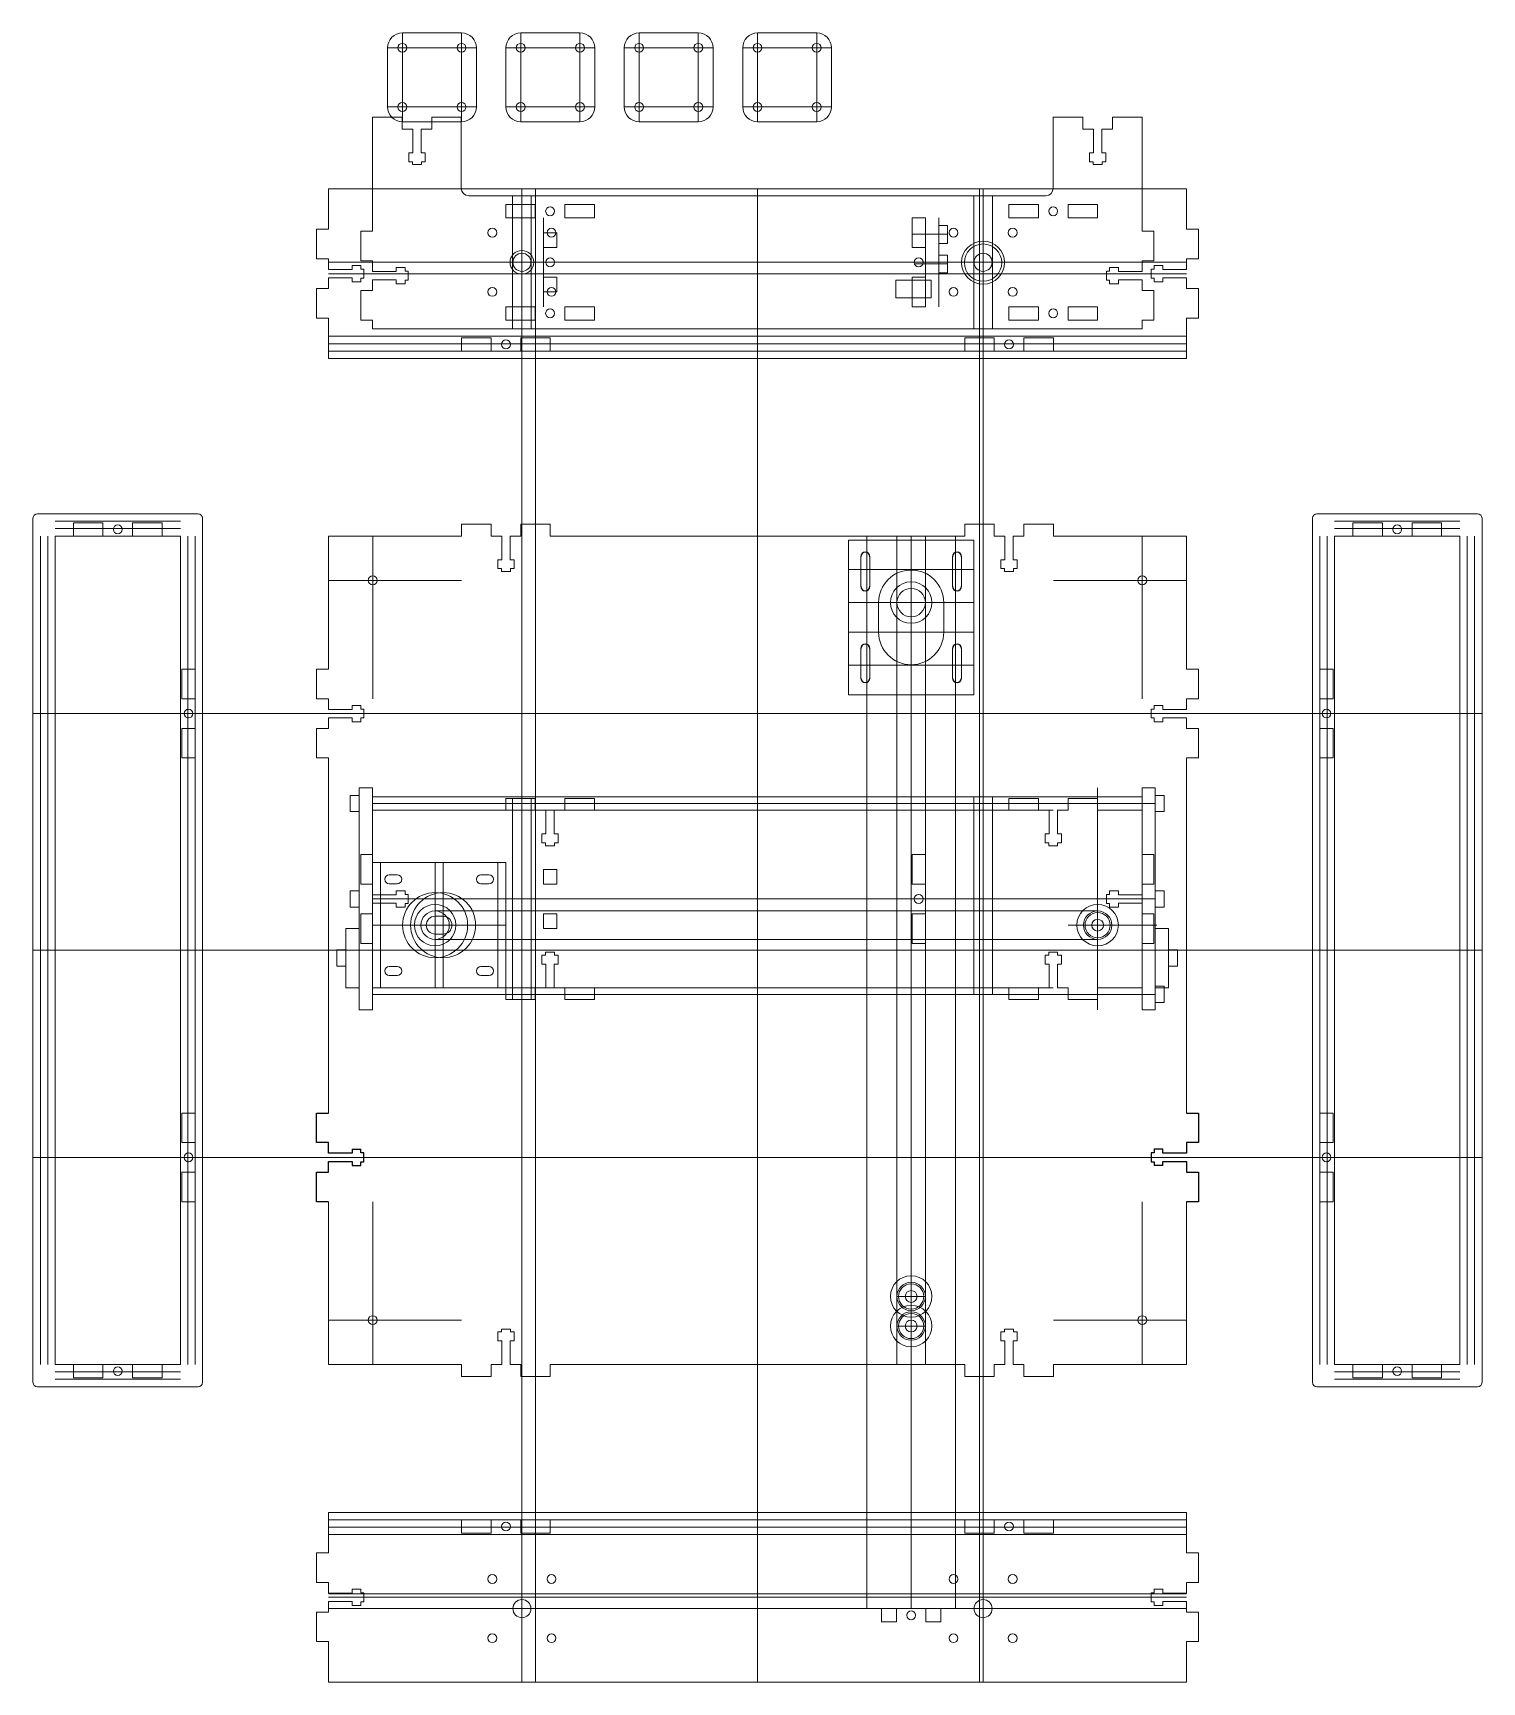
# Model space of a CAD drawing. Header units: millimetres. Extents: x -245 to 245, y -247 to 310.
import ezdxf

# ---------------------------------------------------------------- set-up
doc = ezdxf.new("R2010")
doc.units = ezdxf.units.MM
doc.layers.get('0').update_dxf_attribs({"linetype": 'CONTINUOUS', "lineweight": 25, "true_color": 0x000000})
for name, color, linetype, lineweight, true_color in [('Base Plate', 7, 'CONTINUOUS', 0, 0x000000), ('Covers', 7, 'CONTINUOUS', 0, 0x000000), ('Drawings', 5, 'CONTINUOUS', 0, 0x0000ff), ('Pulleys', 1, 'CONTINUOUS', 0, 0xff0000), ('Y Drawing', 6, 'CONTINUOUS', 0, 0xff00ff), ('Y Stage', 7, 'CONTINUOUS', 0, 0x000000)]:
    doc.layers.add(name, color=color, linetype=linetype, lineweight=lineweight, true_color=true_color)

# ---------------------------------------------------------------- blocks, each defined once
blk = doc.blocks.new('tgrips')
for p, q in [((-15, 0), (-15, 4)), ((-15, 4), (-5, 4)), ((-5, 4), (-5, 0)), ((-5, 0), (-1.42, 0)), ((-1.42, 0), (-1.42, -8)), ((1.4, 0), (5, 0)), ((1.4, -8), (1.4, 0)), ((5, 0), (5, 4)), ((5, 4), (15, 4)), ((15, 4), (15, 0)), ((-2.75, -8), (-2.75, -11)), ((-1.42, -8), (-2.75, -8)), ((-2.75, -11), (-1.5, -11)), ((-1.5, -11), (-1.5, -12)), ((2.75, -8), (1.4, -8)), ((1.5, -11), (2.75, -11)), ((1.5, -12), (1.5, -11)), ((2.75, -8), (2.75, -11)), ((-1.5, -12), (1.5, -12))]:
    blk.add_line(p, q)
blk = doc.blocks.new('tcutout')
for p, q in [((-15, 4.5), (-5, 4.5)), ((-15, 0), (-15, 4.5)), ((-15, 0), (-5, 0)), ((-5, 4.5), (-5, 0)), ((5, 4.5), (15, 4.5)), ((5, 0), (5, 4.5)), ((5, 0), (15, 0)), ((15, 4.5), (15, 0))]:
    blk.add_line(p, q)
blk.add_circle((0, 2.25), 1.5)
blk = doc.blocks.new('tcutout-5')
for p, q in [((-10, 4.5), (-5, 4.5)), ((-10, 0), (-10, 4.5)), ((-10, 0), (-5, 0)), ((-5, 4.5), (-5, 0)), ((5, 0), (5, 4.5)), ((5, 4.5), (10, 4.5)), ((5, 0), (10, 0)), ((10, 4.5), (10, 0))]:
    blk.add_line(p, q)
blk.add_circle((0, 2.25), 1.5)

msp = doc.modelspace()

# ---------------------------------------------------------------- linework, layer by layer
for centre, start, end in [((36.43, 133), 0, 180), ((67.42, 133), 0, 180), ((36.43, 123), 180, 0), ((67.42, 123), 180, 0), ((36.43, 102), 0, 180), ((67.42, 102), 0, 180), ((36.43, 92), 180, 0), ((67.42, 92), 180, 0)]:
    msp.add_arc(centre, 1.5, start, end)
at = {"layer": 'Base Plate'}
for p, q in [((-145, 257.3), (145, 257.3)), ((-145, 257.3), (-145, 243.65)), ((145, 257.3), (145, 243.65)), ((-145, 213.65), (-145, 200)), ((145, 213.65), (145, 200)), ((-145, 200), (145, 200)), ((-244.8, 146), (-244.8, -146)), ((-189, 147.5), (-243.3, 147.5)), ((-187.5, 146), (-187.5, -146)), ((187.5, 146), (187.5, -146)), ((189, 147.5), (243.3, 147.5)), ((244.8, 146), (244.8, -146)), ((-145, 140), (-100, 140)), ((-145, 95), (-145, 140)), ((-70, 140), (70, 140)), ((100, 140), (145, 140)), ((145, 140), (145, 95)), ((34.93, 133), (34.93, 123)), ((37.93, 123), (37.93, 133)), ((65.92, 133), (65.92, 123)), ((68.92, 133), (68.92, 123)), ((40.92, 117.5), (40.92, 107.5)), ((62.92, 117.5), (62.92, 107.5)), ((34.93, 102), (34.93, 92)), ((37.93, 102), (37.93, 92)), ((65.92, 102), (65.92, 92)), ((68.92, 102), (68.92, 92)), ((-145, -55), (-145, 65)), ((145, 65), (145, -55)), ((-145, -140), (-145, -85)), ((145, -85), (145, -140)), ((-100, -140), (-145, -140)), ((70, -140), (-70, -140)), ((145, -140), (100, -140)), ((-189, -147.5), (-243.3, -147.5)), ((189, -147.5), (243.3, -147.5)), ((-145, -190), (145, -190)), ((-145, -203.65), (-145, -190)), ((145, -203.65), (145, -190)), ((-145, -247.3), (-145, -233.65)), ((145, -247.3), (145, -233.65)), ((-145, -247.3), (145, -247.3))]:
    msp.add_line(p, q, dxfattribs=at)
for centre, radius in [((-89.61, 242.5), 1.5), ((-69.61, 242.5), 1.5), ((66.22, 242.5), 1.5), ((86.22, 242.5), 1.5), ((-79.61, 232.5), 3.06), ((76.22, 232.5), 3.06), ((-89.61, 222.5), 1.5), ((-69.61, 222.5), 1.5), ((66.22, 222.5), 1.5), ((86.22, 222.5), 1.5), ((-130, 125), 1.5), ((130, 125), 1.5), ((-130, -125), 1.5), ((130, -125), 1.5), ((-89.61, -212.5), 1.5), ((-69.61, -212.5), 1.5), ((66.22, -212.5), 1.5), ((86.22, -212.5), 1.5), ((-79.61, -222.5), 3.06), ((76.22, -222.5), 3.06), ((-89.61, -232.5), 1.5), ((-69.61, -232.5), 1.5), ((66.22, -232.5), 1.5), ((86.22, -232.5), 1.5)]:
    msp.add_circle(centre, radius, dxfattribs=at)
for centre, radius, start, end in [((-243.3, 146), 1.5, 90, 180), ((-189, 146), 1.5, 360, 90), ((189, 146), 1.5, 90, 180), ((243.3, 146), 1.5, 0, 90), ((51.92, 117.5), 11, 0, 180), ((51.92, 107.5), 11, 180, 0), ((-243.3, -146), 1.5, 180, 270), ((-189, -146), 1.5, 270, 360), ((189, -146), 1.5, 180, 270), ((243.3, -146), 1.5, 270, 0)]:
    msp.add_arc(centre, radius, start, end, dxfattribs=at)
at = {"layer": 'Covers'}
for p, q in [((-120, 310), (-100, 310)), ((-80, 310), (-60, 310)), ((-40, 310), (-20, 310)), ((0, 310), (20, 310)), ((-125, 285), (-125, 305)), ((-95, 285), (-95, 305)), ((-85, 285), (-85, 305)), ((-55, 285), (-55, 305)), ((-45, 285), (-45, 305)), ((-15, 285), (-15, 305)), ((-5, 285), (-5, 305)), ((25, 285), (25, 305)), ((-120, 280), (-100, 280)), ((-80, 280), (-60, 280)), ((-40, 280), (-20, 280)), ((0, 280), (20, 280))]:
    msp.add_line(p, q, dxfattribs=at)
for centre in [(-120, 305), (-100, 305), (-80, 305), (-60, 305), (-40, 305), (-20, 305), (0, 305), (20, 305), (-120, 285), (-100, 285), (-80, 285), (-60, 285), (-40, 285), (-20, 285), (0, 285), (20, 285)]:
    msp.add_circle(centre, 1.5, dxfattribs=at)
for centre, start, end in [((-120, 305), 90, 180), ((-100, 305), 0, 90), ((-80, 305), 90, 180), ((-60, 305), 0, 90), ((-40, 305), 90, 180), ((-20, 305), 0, 90), ((0, 305), 90, 180), ((20, 305), 0, 90), ((-120, 285), 180, 270), ((-100, 285), 270, 0), ((-80, 285), 180, 270), ((-60, 285), 270, 0), ((-40, 285), 180, 270), ((-20, 285), 270, 0), ((0, 285), 180, 270), ((20, 285), 270, 0)]:
    msp.add_arc(centre, 5, start, end, dxfattribs=at)
at = {"layer": 'Drawings'}
for p, q in [((-120, 280), (-120, 310)), ((-100, 280), (-100, 310)), ((-80, 280), (-80, 310)), ((-60, 280), (-60, 310)), ((-40, 280), (-40, 310)), ((-20, 280), (-20, 310)), ((0, 280), (0, 310)), ((20, 280), (20, 310)), ((-125, 305), (-95, 305)), ((-85, 305), (-55, 305)), ((-45, 305), (-15, 305)), ((-5, 305), (25, 305)), ((-125, 285), (-95, 285)), ((-85, 285), (-55, 285)), ((-45, 285), (-15, 285)), ((-5, 285), (25, 285)), ((-75, -247.3), (-75, 257.3)), ((0, 257.3), (0, -247.3)), ((75, -247.3), (75, 257.3)), ((-145, 232.5), (145, 232.5)), ((-145, 228.65), (145, 228.65)), ((-145, 207.5), (145, 207.5)), ((-145, 205), (145, 205)), ((-145, 202.5), (145, 202.5)), ((-195, 145), (-237.3, 145)), ((195, 145), (237.3, 145)), ((-242.3, 140), (-242.3, -140)), ((-239.8, 140), (-239.8, -140)), ((-195, 142.5), (-237.3, 142.5)), ((-195, 140), (-237.3, 140)), ((-237.3, 140), (-237.3, -140)), ((-195, 140), (-195, -140)), ((-192.5, 140), (-192.5, -140)), ((-190, 140), (-190, -140)), ((-130, 85), (-130, 140)), ((36.92, 140), (36.92, -222.5)), ((47.12, 140), (47.12, -140)), ((51.92, 140), (51.92, -222.5)), ((56.72, 140), (56.72, -140)), ((66.92, 140), (66.92, -222.5)), ((130, 140), (130, 85)), ((190, 140), (190, -140)), ((192.5, 140), (192.5, -140)), ((195, 142.5), (237.3, 142.5)), ((195, 140), (237.3, 140)), ((195, 140), (195, -140)), ((237.3, 140), (237.3, -140)), ((239.8, 140), (239.8, -140)), ((242.3, 140), (242.3, -140)), ((30.77, 138.65), (73.07, 138.65)), ((30.77, 96.35), (30.77, 138.65)), ((51.92, 96.35), (51.92, 138.65)), ((73.07, 96.35), (73.07, 138.65)), ((30.77, 128.65), (73.07, 128.65)), ((30.77, 86.35), (30.77, 128.65)), ((51.92, 86.35), (51.92, 128.65)), ((73.07, 86.35), (73.07, 128.65)), ((-145, 125), (-100, 125)), ((100, 125), (145, 125)), ((30.77, 117.5), (73.07, 117.5)), ((47.12, 117.5), (56.72, 117.5)), ((30.77, 107.5), (73.07, 107.5)), ((30.77, 96.35), (73.07, 96.35)), ((30.77, 86.35), (73.07, 86.35)), ((-244.8, 80), (244.8, 80)), ((56.72, 22.34), (56.72, 12.34)), ((-244.8, 0), (244.8, 0)), ((244.8, -70), (-244.8, -70)), ((-130, -140), (-130, -85)), ((130, -85), (130, -140)), ((56.72, -117), (47.12, -117)), ((-100, -125), (-145, -125)), ((56.72, -127), (47.12, -127)), ((145, -125), (100, -125)), ((-195, -140), (-237.3, -140)), ((-195, -142.5), (-237.3, -142.5)), ((195, -140), (237.3, -140)), ((195, -142.5), (237.3, -142.5)), ((-195, -145), (-237.3, -145)), ((195, -145), (237.3, -145)), ((-145, -192.5), (145, -192.5)), ((-145, -195), (145, -195)), ((-145, -197.5), (145, -197.5)), ((-145, -217.5), (145, -217.5)), ((-145, -218.65), (145, -218.65)), ((-145, -222.5), (145, -222.5))]:
    msp.add_line(p, q, dxfattribs=at)
for centre in [(51.92, -117), (51.92, -127)]:
    msp.add_circle(centre, 4.25, dxfattribs=at)
at = {"layer": 'Pulleys'}
for centre, radius in [((51.92, 117.5), 7), ((51.92, 117.5), 4.8), ((51.92, -117), 7), ((51.92, -117), 4.8), ((51.92, -127), 7), ((51.92, -127), 4.8)]:
    msp.add_circle(centre, radius, dxfattribs=at)
at = {"layer": 'Y Drawing'}
for p, q in [((-130.08, 277.5), (-130.08, 281.5)), ((-130.08, 281.5), (-120.08, 281.5)), ((-120.08, 281.5), (-120.08, 277.5)), ((-110.08, 277.5), (-110.08, 281.5)), ((-110.08, 281.5), (-100.08, 281.5)), ((-100.08, 281.5), (-100.08, 277.5)), ((99.92, 277.5), (99.92, 281.5)), ((99.92, 281.5), (109.92, 281.5)), ((109.92, 281.5), (109.92, 277.5)), ((119.92, 277.5), (119.92, 281.5)), ((119.92, 281.5), (129.92, 281.5)), ((129.92, 281.5), (129.92, 277.5)), ((-130.08, 277.5), (-130.08, 243)), ((-120.08, 277.5), (-116.5, 277.5)), ((-116.5, 277.5), (-116.5, 269.5)), ((-113.68, 277.5), (-110.08, 277.5)), ((-113.68, 269.5), (-113.68, 277.5)), ((-100.08, 257.5), (-100.08, 277.5)), ((99.92, 257.5), (99.92, 277.5)), ((109.92, 277.5), (113.5, 277.5)), ((113.5, 277.5), (113.5, 269.5)), ((116.32, 277.5), (119.92, 277.5)), ((116.32, 269.5), (116.32, 277.5)), ((129.92, 277.5), (129.92, 243)), ((-117.83, 269.5), (-117.83, 266.5)), ((-116.5, 269.5), (-117.83, 269.5)), ((-112.33, 269.5), (-113.68, 269.5)), ((-112.33, 269.5), (-112.33, 266.5)), ((112.17, 269.5), (112.17, 266.5)), ((113.5, 269.5), (112.17, 269.5)), ((117.67, 269.5), (116.32, 269.5)), ((117.67, 269.5), (117.67, 266.5)), ((-117.83, 266.5), (-116.58, 266.5)), ((-116.58, 266.5), (-116.58, 265.5)), ((-116.58, 265.5), (-113.58, 265.5)), ((-113.58, 266.5), (-112.33, 266.5)), ((-113.58, 265.5), (-113.58, 266.5)), ((112.17, 266.5), (113.42, 266.5)), ((113.42, 266.5), (113.42, 265.5)), ((113.42, 265.5), (116.42, 265.5)), ((116.42, 266.5), (117.67, 266.5)), ((116.42, 265.5), (116.42, 266.5)), ((-79.61, -247.3), (-79.61, 257.3)), ((76.22, -247.3), (76.22, 257.3)), ((-97.58, 255), (97.42, 255)), ((-75.08, 252), (-85.08, 252)), ((-85.08, 252), (-85.08, 247.5)), ((-82.78, 210), (-82.78, 255)), ((-79.61, 210), (-79.61, 255)), ((-76.43, 210), (-76.43, 255)), ((-75.08, 247.5), (-75.08, 252)), ((-55.08, 252), (-65.08, 252)), ((-65.08, 252), (-65.08, 247.5)), ((-55.08, 247.5), (-55.08, 252)), ((73.05, 210), (73.05, 255)), ((76.22, 210), (76.22, 255)), ((79.4, 210), (79.4, 255)), ((94.92, 252), (84.92, 252)), ((84.92, 252), (84.92, 247.5)), ((94.92, 247.5), (94.92, 252)), ((114.92, 252), (104.92, 252)), ((104.92, 252), (104.92, 247.5)), ((114.92, 247.5), (114.92, 252)), ((-75.08, 247.5), (-85.08, 247.5)), ((-72.3, 247.5), (-72.3, 217.5)), ((-55.08, 247.5), (-65.08, 247.5)), ((52.22, 247.5), (52.22, 237.5)), ((56.72, 247.5), (52.22, 247.5)), ((56.72, 247.5), (56.72, 237.5)), ((56.72, 217.5), (56.72, 247.5)), ((61.22, 217.5), (61.22, 247.5)), ((94.92, 247.5), (84.92, 247.5)), ((114.92, 247.5), (104.92, 247.5)), ((-130.08, 243), (-134.08, 243)), ((-134.08, 243), (-134.08, 233)), ((-72.3, 242.5), (-72.3, 237.5)), ((-72.3, 242.5), (-67.8, 242.5)), ((-67.8, 242.5), (-67.8, 237.5)), ((52.22, 242), (64.22, 242)), ((61.22, 244.9), (64.22, 244.9)), ((61.22, 238.9), (61.22, 244.9)), ((64.22, 238.9), (64.22, 244.9)), ((133.92, 243), (129.92, 243)), ((133.92, 233), (133.92, 243)), ((-67.8, 237.5), (-72.3, 237.5)), ((52.22, 237.5), (56.72, 237.5)), ((61.22, 238.9), (64.22, 238.9)), ((61.22, 234.9), (64.22, 234.9)), ((61.22, 228.9), (61.22, 234.9)), ((64.22, 228.9), (64.22, 234.9)), ((-134.08, 233), (-130.08, 233)), ((-130.08, 233), (-130.08, 229.42)), ((-130.08, 229.42), (-122.08, 229.42)), ((-122.08, 230.75), (-119.08, 230.75)), ((-122.08, 229.42), (-122.08, 230.75)), ((-119.08, 230.75), (-119.08, 229.5)), ((-119.08, 229.5), (-118.08, 229.5)), ((-118.08, 229.5), (-118.08, 226.5)), ((-82.78, 232.5), (79.4, 232.5)), ((53.06, 232), (64.22, 232)), ((61.22, 228.9), (64.22, 228.9)), ((117.92, 226.5), (117.92, 229.5)), ((117.92, 229.5), (118.92, 229.5)), ((121.92, 230.75), (118.92, 230.75)), ((118.92, 229.5), (118.92, 230.75)), ((121.92, 230.75), (121.92, 229.4)), ((121.92, 229.4), (129.92, 229.4)), ((129.92, 229.4), (129.92, 233)), ((129.92, 233), (133.92, 233)), ((-130.08, 223), (-134.08, 223)), ((-134.08, 223), (-134.08, 213)), ((-130.08, 226.6), (-130.08, 223)), ((-122.08, 226.6), (-130.08, 226.6)), ((-122.08, 225.25), (-122.08, 226.6)), ((-122.08, 225.25), (-119.08, 225.25)), ((-119.08, 226.5), (-119.08, 225.25)), ((-118.08, 226.5), (-119.08, 226.5)), ((-72.3, 227.5), (-67.8, 227.5)), ((-72.3, 227.5), (-72.3, 222.5)), ((-67.8, 227.5), (-67.8, 222.5)), ((46.72, 220.5), (46.72, 226.5)), ((58.72, 226.5), (46.72, 226.5)), ((52.22, 227.5), (52.22, 217.5)), ((56.72, 227.5), (52.22, 227.5)), ((56.72, 227.5), (56.72, 217.5)), ((56.72, 220.5), (56.72, 226.5)), ((58.72, 220.5), (58.72, 226.5)), ((118.92, 226.5), (117.92, 226.5)), ((118.92, 225.25), (118.92, 226.5)), ((121.92, 225.25), (118.92, 225.25)), ((129.92, 226.58), (121.92, 226.58)), ((121.92, 226.58), (121.92, 225.25)), ((129.92, 223), (129.92, 226.58)), ((133.92, 223), (129.92, 223)), ((133.92, 213), (133.92, 223)), ((-85.08, 217.5), (-75.08, 217.5)), ((-85.08, 217.5), (-85.08, 213)), ((-75.08, 213), (-75.08, 217.5)), ((-67.8, 222.5), (-72.3, 222.5)), ((-65.08, 217.5), (-55.08, 217.5)), ((-65.08, 217.5), (-65.08, 213)), ((-55.08, 213), (-55.08, 217.5)), ((46.72, 220.5), (58.72, 220.5)), ((52.22, 217.5), (56.72, 217.5)), ((84.92, 217.5), (94.92, 217.5)), ((84.92, 217.5), (84.92, 213)), ((94.92, 213), (94.92, 217.5)), ((104.92, 217.5), (114.92, 217.5)), ((104.92, 217.5), (104.92, 213)), ((114.92, 213), (114.92, 217.5)), ((-134.08, 213), (-130.08, 213)), ((-130.08, 210), (-130.08, 213)), ((-85.08, 213), (-75.08, 213)), ((-65.08, 213), (-55.08, 213)), ((84.92, 213), (94.92, 213)), ((104.92, 213), (114.92, 213)), ((129.92, 213), (133.92, 213)), ((129.92, 210), (129.92, 213)), ((-130.08, 210), (129.92, 210)), ((-137.58, 52.34), (-134.58, 52.34)), ((-137.58, 52.34), (-137.58, 46.84)), ((-134.58, 54.84), (-134.58, -20.16)), ((-134.58, 54.84), (-130.08, 54.84)), ((-134.58, 52.34), (-134.58, 46.84)), ((-130.08, 54.84), (-130.08, -20.16)), ((-130.08, 51.84), (129.92, 51.84)), ((-85.08, 47.34), (-85.08, 51.34)), ((-85.08, 51.34), (-75.08, 51.34)), ((-82.78, -16.66), (-82.78, 51.34)), ((-76.43, -16.66), (-76.43, 51.34)), ((-75.08, 51.34), (-75.08, 47.34)), ((-65.08, 47.34), (-65.08, 51.34)), ((-65.08, 51.34), (-55.08, 51.34)), ((-55.08, 51.34), (-55.08, 47.34)), ((73.05, -14.91), (73.05, 51.84)), ((79.4, -14.91), (79.4, 51.84)), ((84.92, 47.34), (84.92, 51.34)), ((84.92, 51.34), (94.92, 51.34)), ((94.92, 51.34), (94.92, 47.34)), ((104.92, 47.34), (104.92, 51.34)), ((104.92, 51.34), (114.92, 51.34)), ((114.92, 54.84), (114.92, -20.16)), ((114.92, 51.34), (114.92, 47.34)), ((129.92, 54.84), (129.92, -20.16)), ((129.92, 54.84), (134.42, 54.84)), ((129.92, 51.84), (129.92, 47.34)), ((134.42, 54.84), (134.42, -20.16)), ((134.42, 52.34), (137.42, 52.34)), ((134.42, 52.34), (134.42, 46.84)), ((137.42, 52.34), (137.42, 46.84)), ((-137.58, 46.84), (-134.58, 46.84)), ((-130.08, 49.59), (134.42, 49.59)), ((-130.08, 47.34), (-130.08, 32.34)), ((-130.08, 47.34), (-85.08, 47.34)), ((99.92, 47.34), (-100.08, 47.34)), ((-75.08, 47.34), (-71.5, 47.34)), ((-71.5, 47.34), (-71.5, 39.34)), ((-68.68, 47.34), (-65.08, 47.34)), ((-68.68, 39.34), (-68.68, 47.34)), ((-55.08, 47.34), (84.92, 47.34)), ((94.92, 47.34), (98.5, 47.34)), ((98.5, 47.34), (98.5, 39.34)), ((101.32, 47.34), (104.92, 47.34)), ((101.32, 39.34), (101.32, 47.34)), ((114.92, 47.34), (129.92, 47.34)), ((129.92, 47.34), (129.92, 32.34)), ((134.42, 46.84), (137.42, 46.84)), ((-72.83, 39.34), (-72.83, 36.34)), ((-71.5, 39.34), (-72.83, 39.34)), ((-67.33, 39.34), (-68.68, 39.34)), ((-67.33, 39.34), (-67.33, 36.34)), ((97.17, 39.34), (97.17, 36.34)), ((98.5, 39.34), (97.17, 39.34)), ((102.67, 39.34), (101.32, 39.34)), ((102.67, 39.34), (102.67, 36.34)), ((-72.83, 36.34), (-71.58, 36.34)), ((-71.58, 36.34), (-71.58, 35.34)), ((-71.58, 35.34), (-68.58, 35.34)), ((-68.58, 36.34), (-67.33, 36.34)), ((-68.58, 35.34), (-68.58, 36.34)), ((97.17, 36.34), (98.42, 36.34)), ((98.42, 36.34), (98.42, 35.34)), ((98.42, 35.34), (101.42, 35.34)), ((101.42, 36.34), (102.67, 36.34)), ((101.42, 35.34), (101.42, 36.34)), ((-134.08, 32.34), (-130.08, 32.34)), ((-134.08, 22.34), (-134.08, 32.34)), ((-130.08, 29.64), (-87.78, 29.64)), ((-130.08, -12.66), (-130.08, 29.64)), ((-127.38, 29.64), (-85.08, 29.64)), ((-127.38, -12.66), (-127.38, 29.64)), ((-108.93, -12.66), (-108.93, 29.64)), ((-106.23, -12.66), (-106.23, 29.64)), ((-87.78, -12.66), (-87.78, 29.64)), ((-85.08, -12.66), (-85.08, 29.64)), ((52.22, 22.34), (52.22, 32.34)), ((52.22, 32.34), (56.72, 32.34)), ((56.72, 22.34), (56.72, 32.34)), ((129.92, 32.34), (133.92, 32.34)), ((133.92, 32.34), (133.92, 22.34)), ((-130.08, 22.34), (-134.08, 22.34)), ((-130.08, 18.74), (-130.08, 22.34)), ((-124.42, 25.49), (-121.72, 25.49)), ((-121.72, 22.49), (-124.42, 22.49)), ((-93.43, 25.49), (-90.73, 25.49)), ((-90.73, 22.49), (-93.43, 22.49)), ((-72.3, 22.34), (-72.3, 27.34)), ((-72.3, 27.34), (-67.8, 27.34)), ((-67.8, 22.34), (-72.3, 22.34)), ((-67.8, 22.34), (-67.8, 27.34)), ((56.72, 22.34), (52.22, 22.34)), ((129.92, 22.34), (129.92, 18.76)), ((133.92, 22.34), (129.92, 22.34)), ((-137.58, 20.09), (-134.58, 20.09)), ((-137.58, 20.09), (-137.58, 14.59)), ((-134.58, 20.09), (-134.58, 14.59)), ((-122.08, 18.74), (-130.08, 18.74)), ((134.42, 17.34), (-130.08, 17.34)), ((-122.08, 20.09), (-119.08, 20.09)), ((-122.08, 20.09), (-122.08, 18.74)), ((-119.08, 18.84), (-119.08, 20.09)), ((-118.08, 18.84), (-119.08, 18.84)), ((-118.08, 15.84), (-118.08, 18.84)), ((99.92, 17.34), (-100.08, 17.34)), ((117.92, 18.84), (117.92, 15.84)), ((118.92, 18.84), (117.92, 18.84)), ((121.92, 20.09), (118.92, 20.09)), ((118.92, 20.09), (118.92, 18.84)), ((121.92, 18.76), (121.92, 20.09)), ((129.92, 18.76), (121.92, 18.76)), ((134.42, 20.09), (137.42, 20.09)), ((134.42, 20.09), (134.42, 14.59)), ((137.42, 20.09), (137.42, 14.59)), ((-137.58, 14.59), (-134.58, 14.59)), ((-134.08, 12.34), (-130.08, 12.34)), ((-134.08, 2.34), (-134.08, 12.34)), ((-130.08, 12.34), (-130.08, 15.92)), ((-130.08, 15.92), (-122.08, 15.92)), ((-122.08, 15.92), (-122.08, 14.59)), ((-122.08, 14.59), (-119.08, 14.59)), ((-119.08, 14.59), (-119.08, 15.84)), ((-119.08, 15.84), (-118.08, 15.84)), ((-108.93, 13.29), (114.92, 13.29)), ((-108.93, 11.49), (-106.23, 11.49)), ((99.92, 13.29), (-100.08, 13.29)), ((-72.3, 12.34), (-67.8, 12.34)), ((-72.3, 7.34), (-72.3, 12.34)), ((-67.8, 7.34), (-67.8, 12.34)), ((52.22, 2.34), (52.22, 12.34)), ((52.22, 12.34), (56.72, 12.34)), ((56.72, 2.34), (56.72, 12.34)), ((117.92, 15.84), (118.92, 15.84)), ((118.92, 15.84), (118.92, 14.59)), ((121.92, 14.59), (118.92, 14.59)), ((121.92, 15.94), (129.92, 15.94)), ((121.92, 14.59), (121.92, 15.94)), ((129.92, 15.94), (129.92, 12.34)), ((129.92, 12.34), (133.92, 12.34)), ((133.92, 12.34), (133.92, 2.34)), ((134.42, 14.59), (137.42, 14.59)), ((-139.08, 7.34), (-134.58, 7.34)), ((-139.08, 7.34), (-139.08, -12.66)), ((-130.08, 8.49), (-87.78, 8.49)), ((-127.38, 8.49), (-85.08, 8.49)), ((-67.8, 7.34), (-72.3, 7.34)), ((104.92, 8.49), (134.92, 8.49)), ((138.92, 7.34), (134.42, 7.34)), ((138.92, 7.34), (138.92, -12.66)), ((-142.08, 0.09), (-139.08, 0.09)), ((-142.08, 0.09), (-142.08, -5.41)), ((-139.08, 0.09), (-139.08, -5.41)), ((-130.08, 2.34), (-134.08, 2.34)), ((-130.08, -12.66), (-130.08, 2.34)), ((-106.23, 5.49), (-108.93, 5.49)), ((114.92, 3.69), (-108.93, 3.69)), ((-100.08, 3.69), (99.92, 3.69)), ((56.72, 2.34), (52.22, 2.34)), ((133.92, 2.34), (129.92, 2.34)), ((129.92, 2.34), (129.92, -12.66)), ((141.92, 0.09), (138.92, 0.09)), ((138.92, 0.09), (138.92, -5.41)), ((141.92, 0.09), (141.92, -5.41)), ((-142.08, -5.41), (-139.08, -5.41)), ((-121.72, -5.5), (-124.42, -5.5)), ((-93.43, -5.5), (-90.73, -5.5)), ((-72.83, -4.66), (-72.83, -1.66)), ((-71.58, -1.66), (-72.83, -1.66)), ((-72.83, -4.66), (-71.48, -4.66)), ((-68.58, -0.66), (-71.58, -0.66)), ((-71.58, -0.66), (-71.58, -1.66)), ((-71.48, -4.66), (-71.48, -12.66)), ((-68.66, -12.66), (-68.66, -4.66)), ((-68.66, -4.66), (-67.33, -4.66)), ((-68.58, -1.66), (-68.58, -0.66)), ((-67.33, -1.66), (-68.58, -1.66)), ((-67.33, -4.66), (-67.33, -1.66)), ((97.17, -4.66), (97.17, -1.66)), ((98.42, -1.66), (97.17, -1.66)), ((97.17, -4.66), (98.52, -4.66)), ((101.42, -0.66), (98.42, -0.66)), ((98.42, -0.66), (98.42, -1.66)), ((98.52, -4.66), (98.52, -12.66)), ((101.34, -12.66), (101.34, -4.66)), ((101.34, -4.66), (102.67, -4.66)), ((101.42, -1.66), (101.42, -0.66)), ((102.67, -1.66), (101.42, -1.66)), ((102.67, -4.66), (102.67, -1.66)), ((141.92, -5.41), (138.92, -5.41)), ((-124.42, -8.5), (-121.72, -8.5)), ((-90.73, -8.5), (-93.43, -8.5)), ((-139.08, -12.66), (-134.58, -12.66)), ((-130.08, -12.66), (-85.08, -12.66)), ((-130.08, -12.66), (-87.78, -12.66)), ((-130.08, -14.91), (134.42, -14.91)), ((-127.38, -12.66), (-85.08, -12.66)), ((-100.08, -12.66), (99.92, -12.66)), ((-85.08, -16.66), (-85.08, -12.66)), ((-75.08, -16.66), (-85.08, -16.66)), ((-71.48, -12.66), (-75.08, -12.66)), ((-75.08, -12.66), (-75.08, -16.66)), ((-65.08, -12.66), (-68.66, -12.66)), ((-65.08, -16.66), (-65.08, -12.66)), ((-55.08, -16.66), (-65.08, -16.66)), ((-55.08, -12.66), (84.92, -12.66)), ((-55.08, -12.66), (-55.08, -16.66)), ((84.92, -16.66), (84.92, -12.66)), ((94.92, -16.66), (84.92, -16.66)), ((98.52, -12.66), (94.92, -12.66)), ((94.92, -12.66), (94.92, -16.66)), ((104.92, -12.66), (101.34, -12.66)), ((104.92, -16.66), (104.92, -12.66)), ((114.92, -16.66), (104.92, -16.66)), ((114.92, -12.66), (114.92, -16.66)), ((114.92, -12.66), (129.92, -12.66)), ((134.42, -12.16), (137.42, -12.16)), ((134.42, -12.16), (134.42, -17.66)), ((138.92, -12.66), (134.42, -12.66)), ((137.42, -12.16), (137.42, -17.66)), ((-134.58, -20.16), (-130.08, -20.16)), ((129.92, -20.16), (134.42, -20.16)), ((134.42, -17.66), (137.42, -17.66))]:
    msp.add_line(p, q, dxfattribs=at)
for centre, radius in [((-70.08, 249.75), 1.5), ((99.92, 249.75), 1.5), ((76.22, 232.4), 7.28), ((-79.61, 232.5), 4), ((76.22, 232.4), 6.3), ((-70.05, 232.5), 1.5), ((54.47, 232.5), 1.5), ((-70.08, 215.25), 1.5), ((99.92, 215.25), 1.5), ((-108.93, 8.49), 11), ((-106.23, 8.49), 11), ((54.47, 17.34), 1.5), ((-108.93, 8.49), 7), ((-108.93, 8.49), 4.8), ((114.92, 8.49), 7), ((114.92, 8.49), 4.8), ((114.92, 8.49), 4.25), ((114.92, 8.49), 2)]:
    msp.add_circle(centre, radius, dxfattribs=at)
for centre, radius, start, end in [((-97.58, 257.5), 2.5, 180, 270), ((97.42, 257.5), 2.5, 270, 0), ((-124.42, 23.99), 1.5, 90, 270), ((-121.72, 23.99), 1.5, 270, 90), ((-93.43, 23.99), 1.5, 90, 270), ((-90.73, 23.99), 1.5, 270, 90), ((-108.93, 8.49), 4.8, 90, 270), ((-108.93, 8.49), 3, 90, 270), ((-106.23, 8.49), 3, 270, 90), ((114.92, 8.49), 4.8, 270, 90), ((-124.42, -7), 1.5, 90, 270), ((-121.72, -7), 1.5, 270, 90), ((-93.43, -7), 1.5, 90, 270), ((-90.73, -7), 1.5, 270, 90)]:
    msp.add_arc(centre, radius, start, end, dxfattribs=at)
at = {"layer": 'Y Stage'}
for centre in [(51.92, -117), (51.92, -127)]:
    msp.add_circle(centre, 2, dxfattribs=at)

# ---------------------------------------------------------------- block references
for p, rotation in [((-145, -70), 90), ((145, -70), 270)]:
    msp.add_blockref('tgrips', p, dxfattribs=dict(rotation=rotation))
at = {"layer": 'Base Plate'}
for name, p, rotation in [('tgrips', (-145, 228.65), 90), ('tgrips', (145, 228.65), 270), ('tgrips', (-145, 80), 90), ('tgrips', (145, 80), 270), ('tcutout', (190, 80), 270), ('tcutout', (190, -70), 270), ('tgrips', (-85, -140), 180), ('tgrips', (85, -140), 180), ('tcutout', (-216.15, -140), 180), ('tcutout-5', (51.92, -222.5), 180)]:
    msp.add_blockref(name, p, dxfattribs=dict(at, rotation=rotation))
for name, p in [('tcutout', (-85, 202.5)), ('tcutout', (85, 202.5)), ('tgrips', (-85, 140)), ('tgrips', (85, 140)), ('tcutout', (216.15, 140))]:
    msp.add_blockref(name, p, dxfattribs=at)
at = {"layer": 'Base Plate', "yscale": -1}
for name, p, rotation in [('tcutout', (-216.15, 140), 180), ('tcutout', (-190, 80), 270), ('tcutout', (-190, -70), 270), ('tcutout', (-85, -192.5), 360), ('tcutout', (85, -192.5), 360), ('tgrips', (-145, -218.65), 270), ('tgrips', (145, -218.65), 90)]:
    msp.add_blockref(name, p, dxfattribs=dict(at, rotation=rotation))
msp.add_blockref('tcutout', (216.15, -140), dxfattribs=at)

doc.saveas('drawing.dxf')
